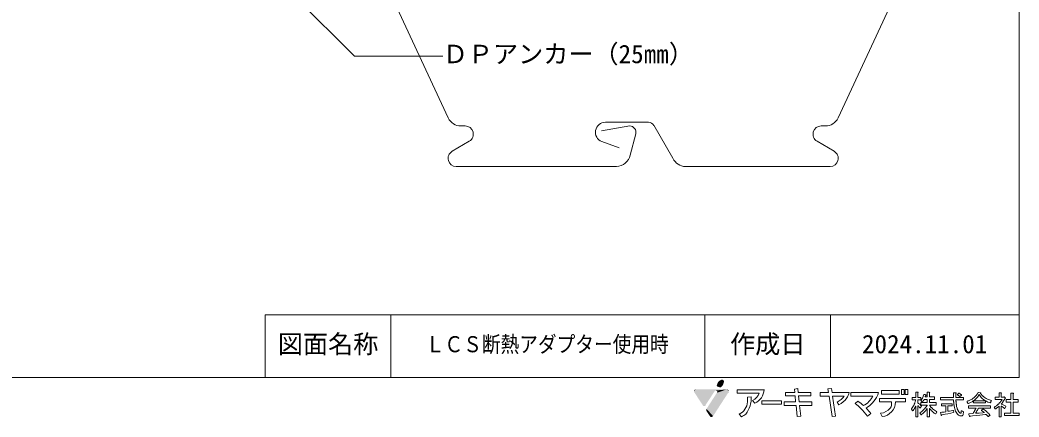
# Model space of a CAD drawing. Units: millimetres, scale not verified. Extents: x -270 to 270, y -189 to 184.
# Drawn here: x -48.1 to 270, y -188.5 to -62.1 of the extents above; entities that cross this region are included whole.
import ezdxf
from ezdxf.enums import TextEntityAlignment as Align

# ---------------------------------------------------------------- set-up
doc = ezdxf.new("R2010")
doc.units = ezdxf.units.MM
doc.header["$LTSCALE"] = 2
for name, color, linetype, lineweight in [('1-8_下地など', 7, 'Continuous', 9), ('E-0', 7, 'Continuous', 9), ('F-0', 7, 'Continuous', 9), ('F-1', 7, 'Continuous', 9)]:
    doc.layers.add(name, color=color, linetype=linetype, lineweight=lineweight)
doc.styles.add('ＭＳ ゴシック', font='')
doc.styles.get('ＭＳ ゴシック').set_extended_font_data('MS Gothic')

msp = doc.modelspace()

# ---------------------------------------------------------------- hatches: boundary and pattern name
at = {"layer": 'F-1'}
for color, points in [(70, [(174.201, -177.441, 0.09), (173.719, -178.672)]), (70, [(175.382, -176.659, 0.2), (174.201, -177.441)]), (70, [(175.84, -176.769, 0.2), (175.382, -176.659)]), (70, [(175.586, -178.524, 0.09), (176.066, -177.293)]), (70, [(176.066, -177.293, 0.15), (175.84, -176.769)]), (5, [(167.132, -179.73, 0.41), (166.517, -180.346)]), (5, [(166.517, -180.346, 0.12), (166.592, -180.633)]), (70, [(173.719, -178.672, 0.15), (175.009, -179.065)]), (70, [(175.009, -179.065, 0.13), (175.586, -178.524)]), (5, [(177.575, -180.345, 0.41), (176.951, -179.73)]), (5, [(177.478, -180.675, 0.17), (177.575, -180.345)]), (5, [(169.285, -184.755, 0.2), (169.724, -184.942)]), (5, [(169.724, -184.942, 0.25), (170.237, -184.662)]), (5, [(170.498, -185.94, 0.16), (170.386, -186.287)]), (5, [(170.386, -186.287, 0.15), (170.492, -186.635)]), (5, [(171.632, -188.363, 0.19), (172.055, -188.532)]), (5, [(172.055, -188.532, 0.26), (172.579, -188.239)])]:
    msp.add_hatch(color=color, dxfattribs=at).paths.add_polyline_path(points)

# ---------------------------------------------------------------- linework, layer by layer
at = {"layer": '1-8_下地など'}
for p, q in [((88.288, -93.341), (61.7, -36.322)), ((238.952, -36.359), (212.365, -93.341)), ((152.02, -94.681), (138.318, -94.681)), ((93.643, -95.882), (92.276, -95.882)), ((146.108, -95.883), (137.047, -97.48)), ((147.958, -98.399), (146.14, -105.185)), ((153.753, -95.681), (159.816, -106.183)), ((207.009, -95.882), (208.376, -95.882)), ((89.497, -103.941), (94.963, -100.722)), ((137.159, -100.864), (142.681, -102.859)), ((211.155, -103.941), (205.689, -100.722)), ((141.813, -108.781), (90.817, -108.781)), ((163.831, -108.781), (209.835, -108.781))]:
    msp.add_line(p, q, dxfattribs=at)
for centre, radius, start, end in [((92.276, -91.481), 4.4, 204.99945, 270), ((138.318, -97.881), 3.2, 90, 248.78319), ((152.02, -96.682), 2, 29.99918, 90), ((208.376, -91.481), 4.4, 270, 335.00055), ((93.643, -98.482), 2.6, 300.50069, 90), ((146.027, -97.881), 2, 344.9969, 90), ((207.009, -98.482), 2.6, 90, 239.49931), ((90.817, -106.181), 2.6, 120.50069, 270), ((209.835, -106.181), 2.6, 270, 59.49931), ((141.813, -104.381), 4.4, 270, 350.00136), ((163.831, -104.381), 4.4, 203.67883, 270)]:
    msp.add_arc(centre, radius, start, end, dxfattribs=at)
at = {"layer": 'E-0'}
for p, q in [((37.42, -52.706), (58.372, -73.659)), ((58.372, -73.659), (86.507, -73.659))]:
    msp.add_line(p, q, dxfattribs=at)
at = {"layer": 'F-0'}
for p, q in [((30, -176), (30, -156)), ((70, -176), (70, -156)), ((170, -176), (170, -156)), ((210, -176), (210, -156))]:
    msp.add_line(p, q, dxfattribs=at)
for points in [[(-270, 184), (270, 184), (270, -176), (-270, -176)], [(270, -156), (80.236, -156), (30, -156)]]:
    msp.add_lwpolyline(points, dxfattribs=at)
at = {"layer": 'F-1'}
for p, q in [((180.226, -180.947), (187.301, -180.947)), ((195.605, -180.689), (195.605, -181.82)), ((198.57, -180.689), (195.605, -180.689)), ((199.574, -179.5), (198.462, -179.629)), ((198.462, -179.629), (198.57, -180.689)), ((199.697, -180.689), (199.574, -179.5)), ((203.676, -180.689), (199.697, -180.689)), ((203.67, -181.82), (203.676, -180.689)), ((206.643, -180.758), (206.643, -181.888)), ((209.348, -180.758), (206.643, -180.758)), ((210.278, -179.413), (209.166, -179.543)), ((209.166, -179.543), (209.348, -180.758)), ((210.482, -180.758), (210.278, -179.413)), ((215.951, -180.758), (210.482, -180.758)), ((264.446, -180.8), (263.678, -180.8)), ((183.542, -182.195), (184.741, -182.111)), ((185.865, -184.119), (185.098, -183.227)), ((195.178, -183.698), (195.178, -184.828)), ((198.876, -183.698), (195.178, -183.698)), ((195.605, -181.82), (198.685, -181.82)), ((198.685, -181.82), (198.876, -183.698)), ((199.814, -181.82), (203.67, -181.82)), ((200.008, -183.698), (199.814, -181.82)), ((204.067, -183.698), (200.008, -183.698)), ((204.063, -184.828), (204.067, -183.698)), ((206.643, -181.888), (209.517, -181.888)), ((209.517, -181.888), (210.494, -188.407)), ((211.616, -188.245), (210.653, -181.888)), ((210.653, -181.888), (214.335, -181.888)), ((212.639, -184.632), (212.094, -183.773)), ((216.445, -181.853), (223.455, -181.853)), ((217.873, -184.282), (218.691, -183.486)), ((225.574, -183.736), (229.401, -183.736)), ((230.626, -183.736), (233.87, -183.736)), ((237.094, -183.083), (235.974, -183.083)), ((237.774, -183.083), (238.74, -183.083)), ((240.804, -182.907), (240.804, -183.961)), ((241.462, -182.117), (243.043, -182.117)), ((241.462, -182.907), (241.462, -183.961)), ((241.462, -182.907), (243.043, -182.907)), ((243.043, -182.117), (243.043, -182.907)), ((249.168, -183.083), (244.953, -183.083)), ((248.663, -184.312), (245.304, -184.312)), ((245.304, -184.312), (245.304, -184.927)), ((248.663, -184.312), (248.663, -184.954)), ((249.892, -183.083), (252.285, -183.083)), ((255.49, -183.434), (255.49, -184.049)), ((264.644, -182.907), (262.405, -182.907)), ((267.344, -183.785), (265.873, -183.785)), ((267.344, -183.785), (267.344, -187.298)), ((268.112, -182.995), (269.693, -182.995)), ((268.112, -183.785), (268.112, -187.298)), ((268.112, -183.785), (269.693, -183.785)), ((269.693, -182.995), (269.693, -183.785)), ((181.629, -188.439), (180.867, -187.64)), ((195.178, -184.828), (198.992, -184.828)), ((198.992, -184.828), (199.353, -188.373)), ((200.125, -184.828), (204.063, -184.828)), ((200.475, -188.211), (200.125, -184.828)), ((222.836, -187.444), (221.769, -188.282)), ((226.396, -188.364), (225.936, -187.359)), ((237.138, -185.102), (237.138, -188.527)), ((240.76, -184.751), (238.784, -184.751)), ((240.804, -185.805), (240.804, -188.527)), ((241.528, -184.751), (243.614, -184.751)), ((246.665, -184.927), (245.304, -184.927)), ((247.324, -184.954), (248.663, -184.954)), ((260.868, -184.927), (253.865, -184.927)), ((253.865, -184.927), (253.865, -185.717)), ((256.324, -185.717), (253.865, -185.717)), ((257.114, -185.717), (260.868, -185.717)), ((260.868, -184.927), (260.868, -185.717)), ((263.678, -185.102), (263.678, -188.439)), ((265.324, -187.298), (265.324, -188)), ((267.344, -187.298), (265.324, -187.298)), ((268.112, -187.298), (270, -187.298)), ((270, -187.298), (270, -188)), ((199.353, -188.373), (200.475, -188.211)), ((210.494, -188.407), (211.616, -188.245)), ((270, -188), (265.324, -188))]:
    msp.add_line(p, q, dxfattribs=at)
for points in [[(188.894, -179.827), (180.226, -179.827), (180.226, -180.947)], [(225.226, -180.722), (216.445, -180.722), (216.445, -181.853)], [(226.244, -180.142), (226.244, -181.273), (231.817, -181.273)], [(231.817, -181.273), (231.823, -180.142), (226.244, -180.142)], [(237.753, -180.624), (237.138, -180.624), (237.138, -182.292)], [(237.753, -180.624), (237.884, -180.712), (237.796, -180.8), (237.774, -180.888), (237.774, -182.292)], [(241.44, -180.624), (240.804, -180.624), (240.804, -182.117), (240.123, -182.117)], [(241.44, -180.624), (241.55, -180.712), (241.462, -180.8), (241.462, -182.117)], [(249.98, -180.8), (249.146, -180.8), (249.146, -182.292)], [(249.98, -180.8), (250.024, -180.888), (249.892, -181.063), (249.892, -182.292)], [(250.902, -180.975), (250.814, -180.975), (250.704, -181.063), (250.616, -181.151), (250.397, -181.327), (250.309, -181.414), (250.397, -181.502), (250.551, -181.59), (250.682, -181.678), (251.121, -182.029)], [(250.902, -180.975), (251.209, -181.151), (251.319, -181.239), (251.451, -181.327), (251.56, -181.414), (251.648, -181.502), (251.714, -181.59), (251.494, -181.766), (251.407, -181.853), (251.187, -182.029), (251.121, -182.029)], [(257.114, -180.712), (256.982, -180.712), (256.895, -180.888), (256.829, -180.975), (256.785, -181.063), (256.653, -181.239), (256.609, -181.327), (256.412, -181.59), (256.324, -181.678), (256.192, -181.853), (255.841, -182.205), (255.731, -182.292), (255.643, -182.38), (255.424, -182.556), (255.029, -182.819), (254.721, -182.995), (254.37, -183.171), (253.931, -183.346), (253.668, -183.434), (253.448, -183.522), (253.47, -183.61), (253.514, -183.697), (253.536, -183.785), (253.58, -183.873), (253.602, -183.961), (253.646, -184.049), (253.668, -184.136), (253.712, -184.224)], [(257.114, -180.712), (257.729, -180.8), (257.817, -180.888), (257.729, -180.975), (257.751, -181.063), (258.014, -181.414), (258.19, -181.59), (258.256, -181.678), (258.343, -181.766), (258.453, -181.853), (258.541, -181.941), (258.87, -182.205), (259.265, -182.468), (259.573, -182.644), (259.924, -182.819), (260.363, -182.995), (260.605, -183.083), (260.89, -183.171), (261.197, -183.258), (261.175, -183.346), (261.087, -183.522), (261.066, -183.61), (260.978, -183.785), (260.956, -183.873), (260.868, -184.049), (260.824, -184.049)], [(263.678, -180.8), (263.678, -182.205), (262.405, -182.205), (262.405, -182.907)], [(264.446, -180.8), (264.358, -180.888), (264.336, -180.975), (264.336, -182.117), (264.38, -182.205)], [(268.2, -180.975), (267.344, -180.975), (267.344, -182.995)], [(268.2, -180.975), (268.244, -181.063), (268.156, -181.151), (268.112, -181.239), (268.112, -182.995)], [(233.87, -183.736), (233.876, -182.605), (225.574, -182.605), (225.574, -183.736)], [(237.094, -183.083), (237.05, -183.258), (237.05, -183.346), (236.984, -183.61), (236.94, -183.697), (236.874, -183.961), (236.831, -184.049), (236.809, -184.136), (236.765, -184.224), (236.743, -184.312), (236.655, -184.488), (236.633, -184.575), (236.501, -184.839), (236.435, -184.927), (236.348, -185.102), (236.282, -185.19), (236.238, -185.278), (235.974, -185.629), (235.887, -185.717), (235.821, -185.805), (235.733, -185.893), (235.733, -185.98), (235.777, -186.068), (235.843, -186.156), (235.887, -186.244), (235.952, -186.332), (235.996, -186.419), (236.062, -186.507), (236.106, -186.595)], [(237.138, -182.292), (235.974, -182.292), (235.974, -183.083)], [(237.774, -182.292), (238.74, -182.292), (238.74, -183.083)], [(237.774, -183.083), (237.774, -184.049), (238.038, -184.224), (238.367, -184.488), (238.806, -184.927), (238.938, -185.102), (238.609, -185.541), (238.521, -185.629), (238.455, -185.717)], [(239.75, -181.327), (239.706, -181.327), (239.684, -181.414), (239.64, -181.502), (239.596, -181.678), (239.553, -181.766), (239.531, -181.853), (239.487, -181.941), (239.465, -182.029), (239.377, -182.205), (239.355, -182.292), (239.223, -182.556), (239.157, -182.644), (239.07, -182.819), (238.806, -183.171), (238.718, -183.258), (238.982, -183.522), (239.048, -183.61), (239.223, -183.785)], [(240.804, -183.961), (238.784, -183.961), (238.784, -184.751)], [(240.804, -182.907), (239.816, -182.907), (239.684, -183.171), (239.618, -183.258), (239.531, -183.434), (239.267, -183.785), (239.223, -183.785)], [(239.75, -181.327), (240.101, -181.414), (240.409, -181.502), (240.409, -181.59), (240.277, -181.678), (240.255, -181.766), (240.211, -181.853), (240.167, -182.029), (240.123, -182.117)], [(241.462, -183.961), (243.614, -183.961), (243.614, -184.751)], [(249.146, -182.292), (244.953, -182.292), (244.953, -183.083)], [(249.168, -183.083), (249.168, -183.171), (249.19, -183.258), (249.19, -183.697), (249.211, -183.785), (249.211, -184.049), (249.233, -184.136), (249.233, -184.312), (249.255, -184.4), (249.255, -184.488), (249.277, -184.575), (249.277, -184.663), (249.299, -184.751), (249.299, -184.839), (249.343, -185.015), (249.343, -185.102), (249.409, -185.366), (249.409, -185.454), (249.519, -185.893), (249.563, -185.98), (249.629, -186.244), (249.672, -186.332), (249.694, -186.419), (249.826, -186.683), (249.848, -186.771), (249.892, -186.858), (249.958, -186.946), (250.046, -187.122), (250.111, -187.21), (250.155, -187.298), (250.419, -187.649), (250.594, -187.824), (250.704, -187.912), (250.968, -188.088), (251.187, -188.176)], [(249.892, -182.292), (252.285, -182.292), (252.285, -183.083)], [(249.892, -183.083), (249.892, -183.258), (249.914, -183.346), (249.914, -183.522), (249.936, -183.61), (249.936, -183.785), (249.958, -183.873), (249.958, -183.961), (249.98, -184.049), (249.98, -184.224), (250.002, -184.312), (250.002, -184.4), (250.046, -184.575), (250.046, -184.663), (250.068, -184.751), (250.068, -184.839), (250.133, -185.102), (250.133, -185.19), (250.265, -185.717), (250.309, -185.805), (250.353, -185.98), (250.397, -186.068), (250.419, -186.156), (250.682, -186.683), (250.748, -186.771), (250.792, -186.858), (250.858, -186.946), (250.946, -187.034), (251.012, -187.122), (251.121, -187.21), (251.275, -187.298)], [(255.49, -183.434), (255.424, -183.434), (255.029, -183.697), (254.568, -183.961), (254.173, -184.136), (253.953, -184.224), (253.712, -184.224)], [(259.463, -183.434), (259.331, -183.434), (259.331, -184.049), (255.49, -184.049)], [(257.356, -181.414), (257.4, -181.502), (257.465, -181.59), (257.509, -181.678), (257.97, -182.292), (258.409, -182.732), (258.739, -182.995), (259.134, -183.258), (259.287, -183.346), (255.556, -183.346)], [(257.356, -181.414), (257.29, -181.414), (257.224, -181.502), (257.18, -181.59), (257.114, -181.678), (257.07, -181.766), (256.675, -182.292), (256.587, -182.38), (256.521, -182.468), (255.995, -182.995), (255.556, -183.346)], [(259.463, -183.434), (259.77, -183.61), (260.122, -183.785), (260.561, -183.961), (260.824, -184.049)], [(264.644, -182.907), (264.6, -182.995), (264.534, -183.083), (264.49, -183.171), (264.358, -183.346), (264.314, -183.434), (264.183, -183.61), (264.095, -183.697), (263.963, -183.873), (263.875, -183.961), (263.81, -184.049), (263.458, -184.4), (263.349, -184.488), (263.261, -184.575), (263.041, -184.751), (262.91, -184.839), (262.8, -184.927), (262.405, -185.19), (262.251, -185.278), (262.119, -185.366), (262.207, -185.541), (262.229, -185.629), (262.405, -185.98)], [(265.236, -182.117), (265.675, -182.556), (265.588, -182.644), (265.456, -182.732), (265.324, -182.995), (265.258, -183.083), (265.171, -183.258), (265.105, -183.346), (265.061, -183.434), (264.863, -183.697), (264.819, -183.785), (264.49, -184.224), (264.402, -184.312), (264.336, -184.4), (264.512, -184.488), (264.753, -184.575), (265.149, -184.751), (265.324, -184.839), (265.632, -185.015), (265.763, -185.102), (265.807, -185.19), (265.5, -185.805), (265.412, -185.805)], [(265.236, -182.117), (265.171, -182.117), (265.127, -182.205), (264.38, -182.205)], [(267.344, -182.995), (265.873, -182.995), (265.873, -183.785)], [(237.138, -185.102), (237.072, -185.102), (236.984, -185.278), (236.962, -185.366), (236.831, -185.629), (236.765, -185.717), (236.677, -185.893), (236.545, -186.068), (236.501, -186.156), (236.304, -186.419), (236.216, -186.507), (236.15, -186.595), (236.106, -186.595)], [(237.884, -184.927), (237.774, -184.927), (237.774, -188.527), (237.138, -188.527)], [(237.884, -184.927), (237.972, -185.015), (238.235, -185.366), (238.279, -185.454), (238.345, -185.541), (238.389, -185.629), (238.455, -185.717)], [(240.76, -184.751), (240.716, -184.839), (240.65, -184.927), (240.606, -185.015), (240.409, -185.278), (240.365, -185.366), (240.299, -185.454), (240.211, -185.541), (240.014, -185.805), (239.838, -185.98), (239.772, -186.068), (239.421, -186.419), (239.311, -186.507), (239.223, -186.595), (239.114, -186.683), (239.026, -186.771), (238.916, -186.858), (238.784, -186.946), (238.455, -187.21), (238.587, -187.473), (238.653, -187.561), (238.784, -187.824)], [(240.804, -185.805), (240.76, -185.805), (240.694, -185.893), (240.65, -185.98), (240.584, -186.068), (240.54, -186.156), (240.211, -186.595), (240.123, -186.683), (240.057, -186.771), (239.531, -187.298), (238.982, -187.737), (238.85, -187.824), (238.784, -187.824)], [(241.55, -185.805), (241.462, -185.805), (241.462, -188.527), (240.804, -188.527)], [(241.528, -184.751), (241.572, -184.839), (241.967, -185.366), (242.055, -185.454), (242.121, -185.541), (242.297, -185.717), (242.406, -185.805), (242.494, -185.893), (243.043, -186.332), (243.702, -186.771), (243.855, -186.858), (243.767, -187.034), (243.702, -187.122), (243.482, -187.561), (243.372, -187.561)], [(241.55, -185.805), (241.748, -186.068), (241.836, -186.156), (241.901, -186.244), (241.989, -186.332), (242.055, -186.419), (242.406, -186.771), (242.516, -186.858), (242.604, -186.946), (242.823, -187.122), (242.911, -187.21), (243.021, -187.298), (243.153, -187.385), (243.372, -187.561)], [(246.665, -184.927), (246.665, -186.858), (246.138, -186.946), (245.392, -187.034), (244.997, -187.122), (245.084, -187.473), (245.084, -187.561), (245.172, -187.912), (245.238, -188)], [(249.146, -186.507), (249.168, -186.595), (249.168, -186.683), (249.211, -186.858), (249.211, -186.946), (249.233, -187.034), (249.08, -187.122), (248.246, -187.298), (247.367, -187.473), (246.446, -187.649), (245.963, -187.737), (245.458, -187.824), (245.348, -187.912), (245.304, -188), (245.238, -188)], [(247.324, -184.927), (247.324, -184.954), (247.324, -186.683)], [(249.146, -186.507), (248.904, -186.507), (248.421, -186.595), (247.894, -186.683), (247.324, -186.683)], [(251.78, -186.595), (251.955, -186.683), (252.351, -186.858), (252.351, -186.946), (252.307, -187.122), (252.307, -187.21), (252.263, -187.385), (252.263, -187.473), (252.219, -187.649), (252.219, -187.737), (252.197, -187.824), (252.109, -188), (252.043, -188.088), (251.934, -188.176), (251.187, -188.176)], [(251.78, -186.595), (251.626, -186.595), (251.626, -186.771), (251.604, -186.858), (251.604, -186.946), (251.582, -187.034), (251.582, -187.122), (251.538, -187.21), (251.473, -187.298), (251.275, -187.298)], [(256.324, -185.717), (256.258, -185.805), (256.082, -186.156), (256.017, -186.244), (255.841, -186.595), (255.775, -186.683), (255.599, -187.034), (255.534, -187.122), (255.402, -187.385), (254.151, -187.473), (253.997, -187.561), (254.019, -187.649), (254.063, -187.737), (254.195, -188.263), (254.26, -188.351)], [(257.114, -185.717), (257.026, -185.893), (256.961, -185.98), (256.917, -186.068), (256.851, -186.156), (256.763, -186.332), (256.697, -186.419), (256.653, -186.507), (256.587, -186.595), (256.5, -186.771), (256.434, -186.858), (256.39, -186.946), (256.324, -187.034), (256.236, -187.21), (256.17, -187.298)], [(258.629, -185.98), (258.541, -185.98), (258.014, -186.332), (258.102, -186.419), (258.761, -186.946), (258.848, -187.034), (258.958, -187.122), (258.475, -187.21), (257.29, -187.298), (256.17, -187.298)], [(258.629, -185.98), (258.848, -186.156), (258.98, -186.244), (259.419, -186.595), (259.507, -186.683), (259.726, -186.858), (259.814, -186.946), (259.924, -187.034), (260.1, -187.21), (260.209, -187.298), (260.473, -187.561), (260.539, -187.649), (260.626, -187.737), (260.758, -187.912), (260.802, -188), (260.648, -188.088), (260.385, -188.263), (260.231, -188.351), (260.1, -188.351)], [(263.678, -185.102), (263.634, -185.102), (263.546, -185.19), (263.107, -185.541), (262.975, -185.629), (262.866, -185.717), (262.602, -185.893), (262.449, -185.98), (262.405, -185.98)], [(264.38, -185.102), (264.336, -185.102), (264.336, -188.439), (263.678, -188.439)], [(264.38, -185.102), (264.534, -185.19), (265.061, -185.541), (265.28, -185.717), (265.412, -185.805)], [(259.529, -187.737), (259.178, -187.737), (258.387, -187.824), (257.575, -187.912), (255.204, -188.176), (254.48, -188.263), (254.348, -188.351), (254.26, -188.351)], [(259.529, -187.737), (259.617, -187.824), (259.726, -187.912), (259.792, -188), (259.88, -188.088), (259.946, -188.176), (260.034, -188.263), (260.1, -188.351)]]:
    msp.add_lwpolyline(points, dxfattribs=at)
for points in [[(232.538, -179.741), (232.538, -181.404), (233.378, -181.404), (233.378, -179.741)], [(233.708, -179.741), (233.708, -181.404), (234.548, -181.404), (234.548, -179.741)], [(194.382, -184.464), (194.386, -183.333), (188.121, -183.333), (188.121, -184.464)]]:
    msp.add_lwpolyline(points, close=True, dxfattribs=at)
for centre, radius, start, end in [((183.807, -179.775), 3.686, 290.51409, 341.45837), ((183.647, -179.338), 5.27, 294.8858, 354.69747), ((209.483, -178.861), 6.74, 327.63749, 343.65418), ((222.216, -180.395), 3.028, 335.50113, 353.79682), ((178.877, -183.365), 4.716, 294.95827, 355.39657), ((176.495, -182.474), 8.254, 321.70219, 2.51808), ((175.839, -183.147), 7.761, 355.59126, 7.04088), ((209.612, -178.585), 5.752, 295.56538, 324.94095), ((209.818, -178.754), 6.52, 295.64126, 325.26891), ((206.267, -199.605), 19.223, 45.98543, 52.85886), ((206.867, -200.389), 20.628, 48.70056, 55.02812), ((217.164, -178.674), 7.048, 298.08031, 333.1921), ((214.001, -174.875), 13.072, 304.1408, 315.32696), ((214.111, -175.902), 12.288, 318.37205, 332.10657), ((226.07, -183.819), 4.557, 274.09817, 1.03795), ((226.271, -184.173), 3.16, 330.51445, 7.9511), ((179.662, -183.843), 5, 293.16671, 311.4624), ((199.877, -204.895), 27.482, 37.19387, 44.0673), ((206.553, -199.871), 20.483, 37.35157, 43.80171), ((225.288, -182.396), 5.005, 277.43741, 318.2533)]:
    msp.add_arc(centre, radius, start, end, dxfattribs=at)
at = {"layer": 'F-1', "color": 70}
for points in [[(174.201, -177.441), (173.719, -178.672), (176.066, -177.293), (175.586, -178.524)], [(175.382, -176.659), (174.201, -177.441), (175.84, -176.769), (176.066, -177.293)], [(173.719, -178.672), (175.009, -179.065), (175.586, -178.524)]]:
    msp.add_solid(points, dxfattribs=at)
at = {"layer": 'F-1', "color": 5}
for points in [[(176.951, -179.73), (166.517, -180.346), (173.473, -180.113)], [(176.951, -179.73), (167.132, -179.73), (166.517, -180.346)], [(166.517, -180.346), (173.173, -180.182), (173.473, -180.113)], [(166.517, -180.346), (170.237, -184.662), (173.173, -180.182)], [(166.517, -180.346), (169.724, -184.942), (170.237, -184.662)], [(166.517, -180.346), (169.285, -184.755), (169.724, -184.942)], [(166.517, -180.346), (166.592, -180.633), (169.285, -184.755)], [(176.951, -179.73), (173.825, -180.806), (170.498, -185.94)], [(170.498, -185.94), (177.575, -180.345), (176.951, -179.73)], [(170.498, -185.94), (177.478, -180.675), (177.575, -180.345)], [(170.498, -185.94), (172.579, -188.239), (177.478, -180.675)], [(176.951, -179.73), (173.473, -180.113), (173.756, -180.235)], [(176.951, -179.73), (173.756, -180.235), (173.887, -180.371)], [(176.951, -179.73), (173.896, -180.692), (173.825, -180.806)], [(176.951, -179.73), (173.887, -180.371), (173.896, -180.692)], [(170.498, -185.94), (170.386, -186.287), (170.492, -186.635)], [(170.498, -185.94), (170.492, -186.635), (171.632, -188.363)], [(170.498, -185.94), (172.055, -188.532), (172.579, -188.239)], [(170.498, -185.94), (171.632, -188.363), (172.055, -188.532)]]:
    msp.add_solid(points, dxfattribs=at)

# ---------------------------------------------------------------- texts
at = {"layer": 'E-0', "style": 'ＭＳ ゴシック'}
for s, p in [('ＤＰアンカー（25㎜）', (86.507, -77.659)), ('図面名称', (34, -170)), ('作成日', (178, -170)), ('2024.11.01', (220, -170))]:
    msp.add_text(s, height=5.865, dxfattribs=at).set_placement(p, align=Align.BOTTOM_LEFT)
at = {"layer": 'E-0', "style": 'ＭＳ ゴシック', "width": 0.85}
msp.add_text('ＬＣＳ断熱アダプター使用時', height=5.132, dxfattribs=at).set_placement((81.115, -169.461), align=Align.BOTTOM_LEFT)

doc.saveas('drawing.dxf')
